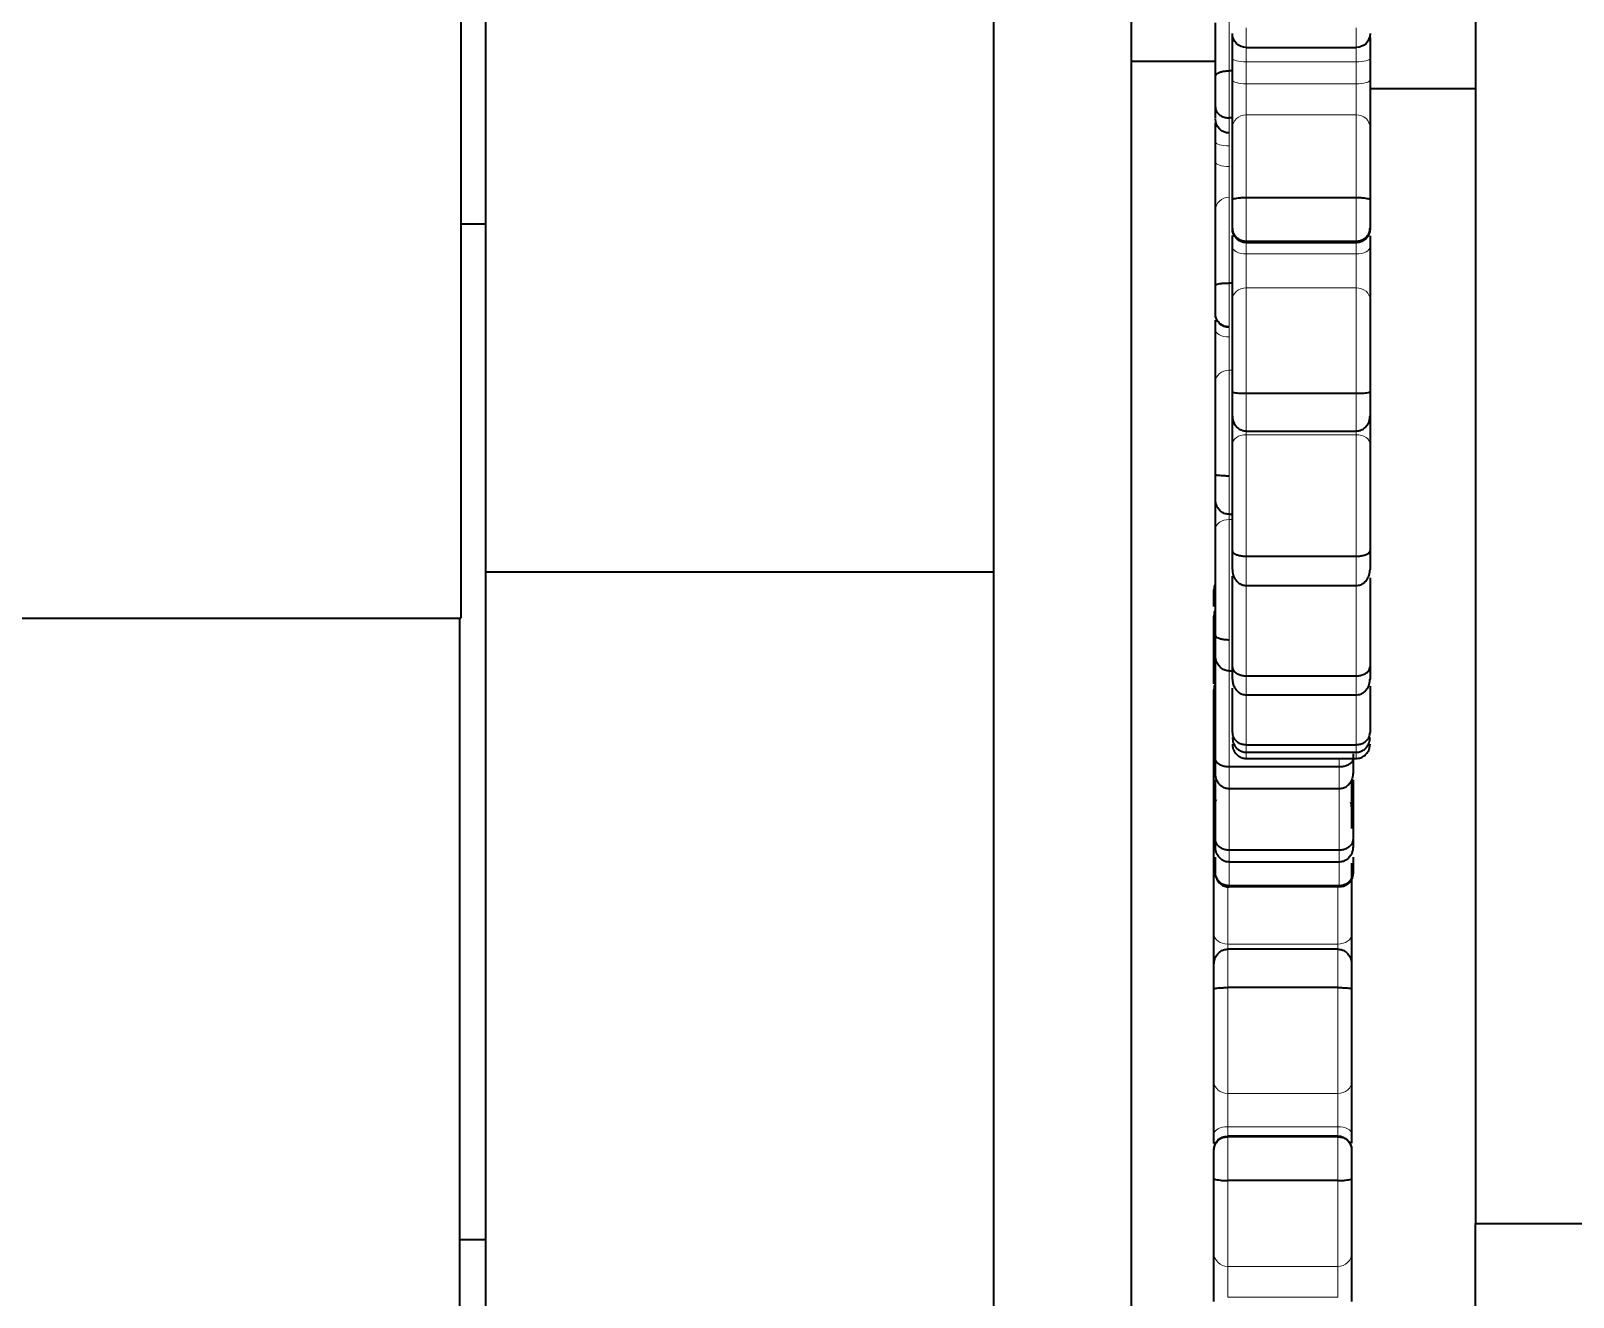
# Model space of a CAD drawing. Header units: inches. Extents: x 0 to 11, y 0 to 8.5.
# Drawn here: x 7.1579 to 7.5314, y 3.4296 to 3.7361 of the extents above; entities that cross this region are included whole.
import ezdxf

# ---------------------------------------------------------------- set-up
doc = ezdxf.new("R2010")
doc.units = ezdxf.units.IN
doc.header["$LTSCALE"] = 0.5
doc.header["$MEASUREMENT"] = 0
doc.layers.add('TANGENT_LINES', color=7, linetype='Continuous', lineweight=15)
doc.layers.add('Visible', color=7, linetype='Continuous', lineweight=40)

msp = doc.modelspace()

# ---------------------------------------------------------------- linework, layer by layer
at = {"layer": 'TANGENT_LINES'}
for p, q in [((7.44808, 3.74132), (7.44808, 3.72644)), ((7.45219, 3.73682), (7.45219, 3.73206)), ((7.47886, 3.73206), (7.47886, 3.73682)), ((7.45219, 3.73206), (7.45219, 3.72858)), ((7.47886, 3.72858), (7.47886, 3.73206)), ((7.45219, 3.72858), (7.47886, 3.72858)), ((7.45219, 3.72858), (7.45219, 3.72327)), ((7.47886, 3.72327), (7.47886, 3.72858)), ((7.44808, 3.72644), (7.44808, 3.71501)), ((7.47886, 3.72327), (7.45219, 3.72327)), ((7.45219, 3.72327), (7.45219, 3.71578)), ((7.47886, 3.71578), (7.47886, 3.72327)), ((7.45219, 3.71578), (7.47886, 3.71578)), ((7.45219, 3.71578), (7.45219, 3.69577)), ((7.47886, 3.69577), (7.47886, 3.71578)), ((7.44808, 3.71501), (7.44808, 3.71136)), ((7.44808, 3.71136), (7.44808, 3.70825)), ((7.44808, 3.70825), (7.44808, 3.70327)), ((7.44808, 3.70327), (7.44808, 3.69582)), ((7.44808, 3.69582), (7.44808, 3.67505)), ((7.45219, 3.69577), (7.45219, 3.68518)), ((7.47886, 3.68518), (7.47886, 3.69577)), ((7.45219, 3.68518), (7.45219, 3.68483)), ((7.45219, 3.68483), (7.45219, 3.68208)), ((7.47886, 3.68208), (7.45219, 3.68208)), ((7.45219, 3.68208), (7.45219, 3.67386)), ((7.47886, 3.68483), (7.47886, 3.68518)), ((7.47886, 3.68208), (7.47886, 3.68483)), ((7.47886, 3.67386), (7.47886, 3.68208)), ((7.44808, 3.67505), (7.44808, 3.66442)), ((7.45219, 3.67386), (7.45219, 3.64835)), ((7.45219, 3.67386), (7.47886, 3.67386)), ((7.47886, 3.64835), (7.47886, 3.67386)), ((7.44808, 3.66427), (7.44808, 3.662)), ((7.44808, 3.662), (7.44808, 3.65395)), ((7.44808, 3.65395), (7.44886, 3.65395)), ((7.44808, 3.65395), (7.44808, 3.62833)), ((7.45219, 3.64835), (7.45219, 3.63923)), ((7.47886, 3.63923), (7.47886, 3.64835)), ((7.45219, 3.63923), (7.45219, 3.63833)), ((7.45219, 3.63833), (7.47886, 3.63833)), ((7.45219, 3.63833), (7.45219, 3.60893)), ((7.47886, 3.63833), (7.47886, 3.63923)), ((7.47886, 3.60893), (7.47886, 3.63833)), ((7.44808, 3.62833), (7.44808, 3.61904)), ((7.44808, 3.61904), (7.44808, 3.6178)), ((7.44808, 3.6178), (7.44886, 3.6178)), ((7.44808, 3.6178), (7.44808, 3.58862)), ((7.45219, 3.60893), (7.45219, 3.60184)), ((7.47886, 3.60184), (7.47886, 3.60893)), ((7.45219, 3.60185), (7.45219, 3.57997)), ((7.47886, 3.57997), (7.47886, 3.60185)), ((7.44808, 3.58862), (7.44808, 3.58113)), ((7.44808, 3.58114), (7.44808, 3.55792)), ((7.45219, 3.57997), (7.45219, 3.57536)), ((7.47886, 3.57536), (7.47886, 3.57997)), ((7.45219, 3.57534), (7.45219, 3.5633)), ((7.47886, 3.5633), (7.47886, 3.57534)), ((7.45219, 3.5633), (7.45219, 3.56146)), ((7.47886, 3.56146), (7.47886, 3.5633)), ((7.45219, 3.56142), (7.45219, 3.55997)), ((7.47474, 3.55792), (7.47474, 3.55997)), ((7.47886, 3.55997), (7.47886, 3.56142)), ((7.44808, 3.55792), (7.44808, 3.5526)), ((7.47474, 3.5526), (7.47474, 3.55792)), ((7.44808, 3.55259), (7.44808, 3.53775)), ((7.47474, 3.53775), (7.47474, 3.55259)), ((7.44808, 3.53775), (7.44808, 3.53488)), ((7.47474, 3.53488), (7.47474, 3.53775)), ((7.44808, 3.53479), (7.44808, 3.52914)), ((7.47474, 3.52914), (7.47474, 3.53479)), ((7.44808, 3.52914), (7.44808, 3.52885)), ((7.47474, 3.52885), (7.47474, 3.52914)), ((7.44774, 3.52885), (7.44774, 3.51503)), ((7.47441, 3.51503), (7.47441, 3.5288)), ((7.47441, 3.51503), (7.44774, 3.51503)), ((7.44774, 3.51503), (7.44774, 3.51379)), ((7.47441, 3.51379), (7.47441, 3.51503)), ((7.44774, 3.51379), (7.44774, 3.5045)), ((7.47441, 3.5045), (7.47441, 3.51379)), ((7.44774, 3.5045), (7.44774, 3.47888)), ((7.47441, 3.47888), (7.47441, 3.5045)), ((7.47441, 3.47888), (7.44774, 3.47888)), ((7.44774, 3.47888), (7.44774, 3.47083)), ((7.47441, 3.47083), (7.47441, 3.47888)), ((7.44774, 3.47083), (7.47441, 3.47083)), ((7.44774, 3.47083), (7.44774, 3.46856)), ((7.47441, 3.46856), (7.47441, 3.47083)), ((7.44774, 3.46856), (7.44774, 3.46841)), ((7.44774, 3.46841), (7.44774, 3.45778)), ((7.47441, 3.46841), (7.47441, 3.46856)), ((7.47441, 3.45778), (7.47441, 3.46841)), ((7.44774, 3.45778), (7.44774, 3.43701)), ((7.47441, 3.43701), (7.47441, 3.45778)), ((7.47441, 3.43701), (7.44774, 3.43701)), ((7.44774, 3.43701), (7.44774, 3.42956)), ((7.47441, 3.42956), (7.47441, 3.43701)), ((7.44774, 3.42956), (7.47441, 3.42956))]:
    msp.add_line(p, q, dxfattribs=at)
for centre, major_axis, ratio, start_param, end_param in [((7.45219, 3.72945), (-0.00333, 0), 0.26082, 0, 1.570796), ((7.47886, 3.72945), (-0.00333, 0), 0.26082, 1.570796, 3.141593), ((7.45219, 3.72424), (-0.00333, 0), 0.290278, 0, 1.570796), ((7.47886, 3.72424), (-0.00333, 0), 0.290278, 1.570796, 3.141593), ((7.44808, 3.70923), (-0.00333, 0), 0.29442, 0, 1.570796), ((7.44808, 3.70433), (-0.00333, 0), 0.318918, 12.566371, 14.137167), ((7.45219, 3.68381), (-0.00333, 0), 0.519141, 0, 1.570796), ((7.47886, 3.68381), (-0.00333, 0), 0.519141, 1.570796, 3.141593), ((7.44808, 3.65116), (0.00333, 0), 0.836902, 1.570796, 3.141593), ((7.44808, 3.61549), (0.00333, 0), 0.694122, 1.570796, 3.141593), ((7.44774, 3.51735), (-0.00333, 0), 0.694122, 0, 1.570796), ((7.47441, 3.51735), (-0.00333, 0), 0.694122, 1.570796, 3.141593), ((7.44774, 3.48167), (-0.00333, 0), 0.836902, 0, 1.570796), ((7.47441, 3.48167), (-0.00333, 0), 0.836902, 1.570796, 3.141593), ((7.44774, 3.44014), (-0.00333, 0), 0.937717, 0, 1.570796), ((7.47441, 3.44014), (-0.00333, 0), 0.937717, 1.570796, 3.141593)]:
    msp.add_ellipse(centre, major_axis=major_axis, ratio=ratio, start_param=start_param, end_param=end_param, dxfattribs=at)
at = {"layer": 'TANGENT_LINES', "extrusion": (0, 0, -1)}
for centre, major_axis, ratio, start_param, end_param in [((7.45219, 3.71262), (-0.00333, 0), 0.946927, 0, 1.570796), ((7.47886, 3.71262), (-0.00333, 0), 0.946927, 1.570796, 3.141593), ((7.44808, 3.6927), (-0.00333, 0), 0.937717, 0, 1.570796), ((7.45219, 3.67107), (-0.00333, 0), 0.837236, 0, 1.570796), ((7.47886, 3.67107), (-0.00333, 0), 0.837236, 1.570796, 3.141593), ((7.44808, 3.66374), (0.00333, 0), 0.521823, 1.570796, 3.141593), ((7.45219, 3.63608), (-0.00333, 0), 0.674939, 0, 1.570796), ((7.47886, 3.63608), (-0.00333, 0), 0.674939, 1.570796, 3.141593), ((7.44774, 3.46909), (-0.00333, 0), 0.521823, 0, 1.570796), ((7.47441, 3.46909), (-0.00333, 0), 0.521823, 1.570796, 3.141593)]:
    msp.add_ellipse(centre, major_axis=major_axis, ratio=ratio, start_param=start_param, end_param=end_param, dxfattribs=at)
at = {"layer": 'Visible'}
for p, q in [((7.50774, 4.09696), (7.50774, 3.44739)), ((7.26206, 4.06899), (7.26206, 3.59392)), ((7.26808, 3.60513), (7.26808, 4.04015)), ((7.39108, 3.04972), (7.39108, 3.91833)), ((7.42441, 3.04972), (7.42441, 3.91833)), ((7.44474, 3.72506), (7.44474, 3.73802)), ((7.44886, 3.72945), (7.44886, 3.73453)), ((7.48219, 3.73448), (7.48219, 3.72945)), ((7.45219, 3.73206), (7.47886, 3.73206)), ((7.42441, 3.72876), (7.44474, 3.72876)), ((7.44886, 3.72424), (7.44886, 3.72945)), ((7.48219, 3.72945), (7.48219, 3.72424)), ((7.44474, 3.71769), (7.44474, 3.72506)), ((7.44886, 3.72644), (7.44808, 3.72644)), ((7.44886, 3.71262), (7.44886, 3.72424)), ((7.48219, 3.72424), (7.48219, 3.71262)), ((7.48219, 3.72217), (7.50774, 3.72217)), ((7.44474, 3.71491), (7.44474, 3.71769)), ((7.44474, 3.70923), (7.44474, 3.71382)), ((7.44886, 3.71501), (7.44808, 3.71501)), ((7.44886, 3.69518), (7.44886, 3.71262)), ((7.48219, 3.71262), (7.48219, 3.69518)), ((7.44474, 3.70433), (7.44474, 3.70923)), ((7.44474, 3.6927), (7.44474, 3.70433)), ((7.44886, 3.68836), (7.44886, 3.69518)), ((7.45219, 3.69577), (7.47886, 3.69577)), ((7.48219, 3.69518), (7.48219, 3.68836)), ((7.44474, 3.67452), (7.44474, 3.6927)), ((7.26206, 3.68939), (7.26808, 3.68939)), ((7.44886, 3.68381), (7.44886, 3.68655)), ((7.48219, 3.68651), (7.48219, 3.68381)), ((7.44886, 3.67107), (7.44886, 3.68381)), ((7.45219, 3.68518), (7.47886, 3.68518)), ((7.45219, 3.68483), (7.47886, 3.68483)), ((7.48219, 3.68381), (7.48219, 3.67107)), ((7.44886, 3.67505), (7.44808, 3.67505)), ((7.44474, 3.66766), (7.44474, 3.67452)), ((7.44886, 3.64874), (7.44886, 3.67107)), ((7.48219, 3.67107), (7.48219, 3.64874)), ((7.44474, 3.66761), (7.44474, 3.66766)), ((7.44474, 3.66374), (7.44474, 3.66603)), ((7.44474, 3.65116), (7.44474, 3.66374)), ((7.44474, 3.62867), (7.44474, 3.65116)), ((7.44886, 3.64286), (7.44886, 3.64874)), ((7.48219, 3.64874), (7.48219, 3.64286)), ((7.45219, 3.64835), (7.47886, 3.64835)), ((7.44886, 3.63608), (7.44886, 3.64285)), ((7.48219, 3.64287), (7.48219, 3.63608)), ((7.45219, 3.63923), (7.47886, 3.63923)), ((7.44886, 3.61026), (7.44886, 3.63608)), ((7.48219, 3.63608), (7.48219, 3.61026)), ((7.44474, 3.62268), (7.44474, 3.62867)), ((7.44474, 3.61549), (7.44474, 3.62269)), ((7.44886, 3.61904), (7.44808, 3.61904)), ((7.44474, 3.58982), (7.44474, 3.61549)), ((7.44886, 3.60569), (7.44886, 3.61026)), ((7.45219, 3.60893), (7.47886, 3.60893)), ((7.48219, 3.61026), (7.48219, 3.60569)), ((7.26808, 3.60513), (7.39108, 3.60513)), ((7.26808, 3.19548), (7.26808, 3.60513)), ((7.44886, 3.58217), (7.44886, 3.60411)), ((7.48219, 3.60372), (7.48219, 3.58217)), ((7.44441, 3.59674), (7.44441, 3.60045)), ((7.45219, 3.60184), (7.47886, 3.60184)), ((6.93398, 3.59392), (7.26206, 3.59392)), ((7.26173, 3.59392), (7.26173, 3.1731)), ((7.44441, 3.5924), (7.44441, 3.59426)), ((7.44441, 3.57803), (7.44441, 3.5924)), ((7.44474, 3.58498), (7.44474, 3.58982)), ((7.44474, 3.5599), (7.44474, 3.58747)), ((7.44886, 3.57919), (7.44886, 3.58217)), ((7.48219, 3.58217), (7.48219, 3.57919)), ((7.44886, 3.58113), (7.44808, 3.58113)), ((7.45219, 3.57997), (7.47886, 3.57997)), ((7.48219, 3.5775), (7.48219, 3.56622)), ((7.44441, 3.57293), (7.44441, 3.57636)), ((7.44886, 3.56622), (7.44886, 3.57695)), ((7.45219, 3.57536), (7.47886, 3.57536)), ((7.44441, 3.54537), (7.44441, 3.57293)), ((7.45219, 3.5633), (7.47886, 3.5633)), ((7.44474, 3.55647), (7.44474, 3.5599)), ((7.45219, 3.56146), (7.47886, 3.56146)), ((7.45219, 3.55997), (7.47886, 3.55997)), ((7.47808, 3.56107), (7.47808, 3.5599)), ((7.47808, 3.5599), (7.47808, 3.55647)), ((7.47474, 3.55792), (7.44808, 3.55792)), ((7.44474, 3.54043), (7.44474, 3.5548)), ((7.47474, 3.5526), (7.44808, 3.5526)), ((7.47777, 3.55486), (7.47743, 3.55417)), ((7.47774, 3.55483), (7.47774, 3.54537)), ((7.47808, 3.5548), (7.47808, 3.54043)), ((7.44441, 3.54302), (7.44441, 3.54785)), ((7.44471, 3.54946), (7.445, 3.55005)), ((7.47774, 3.54785), (7.47774, 3.54302)), ((7.44441, 3.51735), (7.44441, 3.54302)), ((7.44474, 3.53858), (7.44474, 3.54043)), ((7.47808, 3.54043), (7.47808, 3.53858)), ((7.47474, 3.53775), (7.44808, 3.53775)), ((7.44474, 3.53238), (7.44474, 3.53609)), ((7.47474, 3.53488), (7.44808, 3.53488)), ((7.47774, 3.5346), (7.47774, 3.51735)), ((7.47808, 3.53609), (7.47808, 3.53238)), ((7.47474, 3.52914), (7.44808, 3.52914)), ((7.47777, 3.53079), (7.47746, 3.53025)), ((7.47474, 3.52885), (7.44808, 3.52885)), ((7.44441, 3.51013), (7.44441, 3.51735)), ((7.47774, 3.51735), (7.47774, 3.51014)), ((7.47441, 3.51379), (7.44774, 3.51379)), ((7.44441, 3.50416), (7.44441, 3.51016)), ((7.47774, 3.51016), (7.47774, 3.50416)), ((7.44441, 3.48167), (7.44441, 3.50416)), ((7.47441, 3.5045), (7.44774, 3.5045)), ((7.47774, 3.50416), (7.47774, 3.48167)), ((7.44441, 3.46909), (7.44441, 3.48167)), ((7.47774, 3.48167), (7.47774, 3.46909)), ((7.44441, 3.46676), (7.44441, 3.46909)), ((7.47441, 3.46856), (7.44774, 3.46856)), ((7.47441, 3.46841), (7.44774, 3.46841)), ((7.47774, 3.46909), (7.47774, 3.46684)), ((7.44441, 3.46517), (7.44441, 3.46523)), ((7.44441, 3.45831), (7.44441, 3.46517)), ((7.47774, 3.46522), (7.47774, 3.46517)), ((7.47774, 3.46517), (7.47774, 3.45831)), ((7.44441, 3.44014), (7.44441, 3.45831)), ((7.47774, 3.45831), (7.47774, 3.44014)), ((7.47441, 3.45778), (7.44774, 3.45778)), ((7.50774, 2.76956), (7.50774, 3.44739)), ((7.50774, 3.44739), (7.57441, 3.44739)), ((7.26808, 3.44344), (7.26173, 3.44344)), ((7.44441, 3.4285), (7.44441, 3.44014)), ((7.47774, 3.44014), (7.47774, 3.4285))]:
    msp.add_line(p, q, dxfattribs=at)
msp.add_arc((7.44808, 3.53218), 0.00333, 195.3563, 270.0023, dxfattribs=at)
at = {"layer": 'Visible', "extrusion": (0, 0, -1)}
for centre, ratio, start_param, end_param in [((7.45219, 3.7354), 0.999916, 10.978535, 12.57196), ((7.47886, 3.7354), 0.999916, 9.419188, 10.978535), ((7.44808, 3.7147), 0.999975, 10.99085, 12.565227), ((7.45219, 3.68816), 0.999998, 10.991226, 12.567103), ((7.47886, 3.68816), 0.999998, 9.424046, 10.991226), ((7.44808, 3.6676), 0.999984, 10.984311, 12.57569), ((7.44774, 3.46523), 0.999984, 12.557052, 14.125903), ((7.47441, 3.46523), 0.999984, 1.559534, 3.150912)]:
    msp.add_ellipse(centre, major_axis=(-0.00333, 0), ratio=ratio, start_param=start_param, end_param=end_param, dxfattribs=at)
at = {"layer": 'Visible'}
for points, knots in [([(7.44474, 3.72506), (7.44474, 3.72506), (7.44474, 3.72509), (7.44493, 3.72566), (7.44549, 3.72594), (7.44621, 3.72623), (7.44709, 3.7264), (7.44774, 3.72642), (7.44808, 3.72644)], [0, 0, 0, 0, 0.028108, 0.18956, 0.369898, 0.56629, 0.77743, 1, 1, 1, 1]), ([(7.44474, 3.71769), (7.44474, 3.71768), (7.44474, 3.71764), (7.4449, 3.71661), (7.44545, 3.71599), (7.44619, 3.71543), (7.44708, 3.71508), (7.44774, 3.71503), (7.44808, 3.71501)], [0, 0, 0, 0, 0.034913, 0.22901, 0.419116, 0.607869, 0.800946, 1, 1, 1, 1]), ([(7.44886, 3.69518), (7.44886, 3.69518), (7.44885, 3.6952), (7.44909, 3.69547), (7.44961, 3.69555), (7.45033, 3.69568), (7.45121, 3.69575), (7.45186, 3.69576), (7.45219, 3.69577)], [0, 0, 0, 0, 0.019921, 0.150019, 0.328574, 0.534483, 0.760307, 1, 1, 1, 1]), ([(7.47886, 3.69577), (7.47919, 3.69576), (7.47984, 3.69575), (7.48072, 3.69568), (7.48144, 3.69555), (7.48196, 3.69547), (7.4822, 3.6952), (7.48219, 3.69518), (7.48219, 3.69518)], [0, 0, 0, 0, 0.239693, 0.465517, 0.671426, 0.849981, 0.980079, 1, 1, 1, 1]), ([(7.44886, 3.68836), (7.44886, 3.68835), (7.44885, 3.6883), (7.44901, 3.68711), (7.44956, 3.68636), (7.4503, 3.68569), (7.45119, 3.68527), (7.45186, 3.68521), (7.45219, 3.68518)], [0, 0, 0, 0, 0.03664, 0.237933, 0.431931, 0.61979, 0.808097, 1, 1, 1, 1]), ([(7.47886, 3.68518), (7.4792, 3.68521), (7.47986, 3.68527), (7.48076, 3.68569), (7.4815, 3.68636), (7.48204, 3.68711), (7.4822, 3.6883), (7.48219, 3.68835), (7.48219, 3.68836)], [0, 0, 0, 0, 0.191903, 0.38021, 0.568069, 0.762067, 0.96336, 1, 1, 1, 1]), ([(7.44474, 3.67452), (7.44474, 3.67452), (7.44474, 3.67453), (7.44498, 3.67478), (7.4455, 3.67486), (7.44622, 3.67497), (7.44709, 3.67503), (7.44774, 3.67504), (7.44808, 3.67505)], [0, 0, 0, 0, 0.019023, 0.147845, 0.326824, 0.533261, 0.759638, 1, 1, 1, 1]), ([(7.44808, 3.66442), (7.44774, 3.66445), (7.44707, 3.66451), (7.44618, 3.66493), (7.44545, 3.66562), (7.44489, 3.66638), (7.44474, 3.66761), (7.44474, 3.66766), (7.44474, 3.66766)], [0, 0, 0, 0, 0.190756, 0.378165, 0.565654, 0.760052, 0.963299, 1, 1, 1, 1]), ([(7.44886, 3.64874), (7.44886, 3.64874), (7.44886, 3.64873), (7.44911, 3.64855), (7.44961, 3.6485), (7.45034, 3.64841), (7.45121, 3.64836), (7.45186, 3.64835), (7.45219, 3.64835)], [0, 0, 0, 0, 0.016053, 0.137946, 0.317452, 0.526355, 0.756027, 1, 1, 1, 1]), ([(7.47886, 3.64835), (7.47919, 3.64835), (7.47984, 3.64836), (7.48072, 3.64841), (7.48144, 3.6485), (7.48194, 3.64855), (7.4822, 3.64873), (7.48219, 3.64874), (7.48219, 3.64874)], [0, 0, 0, 0, 0.243973, 0.473645, 0.682548, 0.862054, 0.983947, 1, 1, 1, 1]), ([(7.44886, 3.64286), (7.44886, 3.64285), (7.44885, 3.64279), (7.44901, 3.64144), (7.44955, 3.64058), (7.45029, 3.63981), (7.45118, 3.63933), (7.45186, 3.63926), (7.45219, 3.63923)], [0, 0, 0, 0, 0.037832, 0.245263, 0.44251, 0.629835, 0.814216, 1, 1, 1, 1]), ([(7.47886, 3.63923), (7.4792, 3.63926), (7.47987, 3.63933), (7.48076, 3.63981), (7.4815, 3.64058), (7.48205, 3.64144), (7.4822, 3.64279), (7.48219, 3.64285), (7.48219, 3.64286)], [0, 0, 0, 0, 0.185784, 0.370165, 0.55749, 0.754737, 0.962168, 1, 1, 1, 1]), ([(7.44808, 3.62833), (7.44774, 3.62833), (7.44709, 3.62834), (7.44622, 3.62838), (7.4455, 3.62846), (7.445, 3.6285), (7.44474, 3.62866), (7.44474, 3.62867), (7.44474, 3.62867)], [0, 0, 0, 0, 0.244369, 0.474358, 0.683645, 0.863673, 0.984988, 1, 1, 1, 1]), ([(7.44808, 3.61904), (7.44774, 3.61907), (7.44707, 3.61914), (7.44618, 3.61962), (7.44544, 3.62039), (7.44489, 3.62124), (7.44474, 3.62261), (7.44474, 3.62267), (7.44474, 3.62268)], [0, 0, 0, 0, 0.185429, 0.369432, 0.556461, 0.753674, 0.962269, 1, 1, 1, 1]), ([(7.44886, 3.61026), (7.44886, 3.61026), (7.44885, 3.61023), (7.44904, 3.60969), (7.4496, 3.60941), (7.45033, 3.60913), (7.4512, 3.60896), (7.45186, 3.60894), (7.45219, 3.60893)], [0, 0, 0, 0, 0.027666, 0.186216, 0.366322, 0.563576, 0.776018, 1, 1, 1, 1]), ([(7.47886, 3.60893), (7.47919, 3.60894), (7.47985, 3.60896), (7.48073, 3.60913), (7.48145, 3.60941), (7.48201, 3.60969), (7.4822, 3.61023), (7.48219, 3.61026), (7.48219, 3.61026)], [0, 0, 0, 0, 0.223982, 0.436424, 0.633678, 0.813784, 0.972334, 1, 1, 1, 1]), ([(7.44886, 3.60569), (7.44886, 3.60568), (7.44885, 3.60563), (7.44902, 3.60424), (7.44927, 3.60381), (7.44937, 3.60363)], [0, 0, 0, 0, 0.09403, 0.609254, 1, 1, 1, 1]), ([(7.47886, 3.60184), (7.4792, 3.60188), (7.47988, 3.60195), (7.48075, 3.60244), (7.48147, 3.60324), (7.48163, 3.60354), (7.48169, 3.60365)], [0, 0, 0, 0, 0.270757, 0.541074, 0.81811, 1, 1, 1, 1]), ([(7.48169, 3.60365), (7.48179, 3.60383), (7.48203, 3.60424), (7.4822, 3.60563), (7.48219, 3.60568), (7.48219, 3.60569)], [0, 0, 0, 0, 0.38653, 0.905319, 1, 1, 1, 1]), ([(7.44441, 3.60064), (7.44441, 3.60065), (7.4444, 3.60069), (7.4446, 3.60186), (7.44469, 3.602), (7.44471, 3.60204)], [0, 0, 0, 0, 0.111011, 0.725907, 1, 1, 1, 1]), ([(7.44441, 3.60045), (7.44441, 3.60046), (7.4444, 3.6005), (7.4446, 3.60163), (7.44469, 3.60177), (7.44471, 3.60181)], [0, 0, 0, 0, 0.110896, 0.725515, 1, 1, 1, 1]), ([(7.44937, 3.60363), (7.44943, 3.60352), (7.44959, 3.60324), (7.4503, 3.60243), (7.45117, 3.60195), (7.45185, 3.60188), (7.45219, 3.60184)], [0, 0, 0, 0, 0.17743, 0.455976, 0.727766, 1, 1, 1, 1]), ([(7.44441, 3.59426), (7.44441, 3.59426), (7.4444, 3.59431), (7.4446, 3.5956), (7.44469, 3.59576), (7.44471, 3.59581)], [0, 0, 0, 0, 0.111351, 0.727061, 1, 1, 1, 1]), ([(7.44441, 3.5924), (7.44441, 3.59241), (7.4444, 3.59244), (7.4446, 3.59338), (7.44469, 3.59349), (7.44471, 3.59352)], [0, 0, 0, 0, 0.110052, 0.722676, 1, 1, 1, 1]), ([(7.44808, 3.58862), (7.44774, 3.58863), (7.44709, 3.58866), (7.44622, 3.5888), (7.44549, 3.58906), (7.44494, 3.58929), (7.44474, 3.58979), (7.44474, 3.58981), (7.44474, 3.58982)], [0, 0, 0, 0, 0.226536, 0.44103, 0.639503, 0.819112, 0.97359, 1, 1, 1, 1]), ([(7.44808, 3.58113), (7.44774, 3.58117), (7.44707, 3.58124), (7.44617, 3.58175), (7.44544, 3.58256), (7.44489, 3.58347), (7.44474, 3.58492), (7.44474, 3.58497), (7.44474, 3.58498)], [0, 0, 0, 0, 0.182727, 0.365081, 0.551983, 0.75063, 0.961782, 1, 1, 1, 1]), ([(7.44886, 3.58217), (7.44886, 3.58216), (7.44885, 3.58213), (7.44902, 3.58128), (7.44958, 3.58077), (7.45031, 3.58031), (7.4512, 3.58003), (7.45186, 3.57999), (7.45219, 3.57997)], [0, 0, 0, 0, 0.032908, 0.215735, 0.402015, 0.593107, 0.792521, 1, 1, 1, 1]), ([(7.47886, 3.57997), (7.4792, 3.57999), (7.47985, 3.58003), (7.48074, 3.58031), (7.48148, 3.58077), (7.48203, 3.58128), (7.4822, 3.58213), (7.48219, 3.58216), (7.48219, 3.58217)], [0, 0, 0, 0, 0.207479, 0.406893, 0.597985, 0.784265, 0.967092, 1, 1, 1, 1]), ([(7.44441, 3.57636), (7.44441, 3.57637), (7.4444, 3.57641), (7.44461, 3.57774), (7.44464, 3.5778), (7.44465, 3.57781)], [0, 0, 0, 0, 0.12703, 0.828906, 1, 1, 1, 1]), ([(7.44886, 3.57919), (7.44886, 3.57918), (7.44886, 3.57914), (7.44887, 3.57896), (7.44887, 3.57882)], [0, 0, 0, 0, 0.268764, 1, 1, 1, 1]), ([(7.44887, 3.57882), (7.44892, 3.57849), (7.44902, 3.57783), (7.44933, 3.57725), (7.44948, 3.57696)], [0, 0, 0, 0, 0.503303, 1, 1, 1, 1]), ([(7.47886, 3.57536), (7.4792, 3.5754), (7.47987, 3.57547), (7.48077, 3.57598), (7.4815, 3.57679), (7.48205, 3.5777), (7.4822, 3.57913), (7.48219, 3.57918), (7.48219, 3.57919)], [0, 0, 0, 0, 0.183194, 0.366013, 0.553253, 0.751893, 0.961715, 1, 1, 1, 1]), ([(7.44948, 3.57696), (7.44951, 3.57691), (7.4496, 3.57676), (7.45032, 3.57593), (7.45117, 3.57548), (7.45185, 3.5754), (7.45219, 3.57536)], [0, 0, 0, 0, 0.132353, 0.425995, 0.712703, 1, 1, 1, 1]), ([(7.44441, 3.57293), (7.44441, 3.57293), (7.4444, 3.57296), (7.4446, 3.57366), (7.44469, 3.57374), (7.44471, 3.57376)], [0, 0, 0, 0, 0.108067, 0.716228, 1, 1, 1, 1]), ([(7.44886, 3.56622), (7.44886, 3.56621), (7.44885, 3.56617), (7.44901, 3.56507), (7.44956, 3.56438), (7.4503, 3.56376), (7.45119, 3.56338), (7.45186, 3.56333), (7.45219, 3.5633)], [0, 0, 0, 0, 0.035764, 0.232758, 0.424845, 0.613364, 0.804301, 1, 1, 1, 1]), ([(7.44886, 3.56503), (7.44886, 3.56503), (7.44885, 3.56498), (7.44904, 3.56374), (7.44915, 3.56355), (7.44919, 3.56349)], [0, 0, 0, 0, 0.108145, 0.701497, 1, 1, 1, 1]), ([(7.44886, 3.56343), (7.44886, 3.56342), (7.44885, 3.56337), (7.44901, 3.56208), (7.44955, 3.56125), (7.45001, 3.56083), (7.45024, 3.56063)], [0, 0, 0, 0, 0.060657, 0.393641, 0.712004, 1, 1, 1, 1]), ([(7.44919, 3.56349), (7.44931, 3.56325), (7.44956, 3.56276), (7.4503, 3.56203), (7.45118, 3.56156), (7.45185, 3.56149), (7.45219, 3.56146)], [0, 0, 0, 0, 0.230615, 0.488695, 0.743226, 1, 1, 1, 1]), ([(7.47886, 3.5633), (7.4792, 3.56333), (7.47986, 3.56338), (7.48075, 3.56376), (7.48149, 3.56438), (7.48204, 3.56507), (7.4822, 3.56617), (7.48219, 3.56621), (7.48219, 3.56622)], [0, 0, 0, 0, 0.195699, 0.386636, 0.575155, 0.767242, 0.964236, 1, 1, 1, 1]), ([(7.47886, 3.56146), (7.4792, 3.56149), (7.47987, 3.56156), (7.48076, 3.56204), (7.4815, 3.56275), (7.48177, 3.56331), (7.48191, 3.56358)], [0, 0, 0, 0, 0.253132, 0.504054, 0.758473, 1, 1, 1, 1]), ([(7.47886, 3.55997), (7.4792, 3.56), (7.47987, 3.56006), (7.48076, 3.56052), (7.4815, 3.56126), (7.48204, 3.56207), (7.4822, 3.56337), (7.48219, 3.56342), (7.48219, 3.56343)], [0, 0, 0, 0, 0.188006, 0.373836, 0.561413, 0.757521, 0.962636, 1, 1, 1, 1]), ([(7.48191, 3.56358), (7.48193, 3.56362), (7.482, 3.56375), (7.4822, 3.56498), (7.48219, 3.56503), (7.48219, 3.56503)], [0, 0, 0, 0, 0.257423, 0.885522, 1, 1, 1, 1]), ([(7.44808, 3.55792), (7.44774, 3.55793), (7.44709, 3.55797), (7.4462, 3.55822), (7.44547, 3.55864), (7.44491, 3.55908), (7.44474, 3.55987), (7.44474, 3.5599), (7.44474, 3.5599)], [0, 0, 0, 0, 0.210912, 0.412835, 0.604834, 0.789503, 0.96824, 1, 1, 1, 1]), ([(7.45024, 3.56063), (7.45026, 3.56061), (7.45034, 3.56054), (7.45124, 3.56002), (7.45187, 3.55998), (7.45219, 3.55997)], [0, 0, 0, 0, 0.140765, 0.567882, 1, 1, 1, 1]), ([(7.47808, 3.5599), (7.47808, 3.5599), (7.47808, 3.55987), (7.47791, 3.55908), (7.47735, 3.55864), (7.47661, 3.55822), (7.47573, 3.55797), (7.47508, 3.55793), (7.47474, 3.55792)], [0, 0, 0, 0, 0.03176, 0.210497, 0.395166, 0.587165, 0.789088, 1, 1, 1, 1]), ([(7.44514, 3.55463), (7.44508, 3.55474), (7.44492, 3.55503), (7.44473, 3.55641), (7.44474, 3.55646), (7.44474, 3.55647)], [0, 0, 0, 0, 0.341719, 0.899119, 1, 1, 1, 1]), ([(7.47808, 3.55647), (7.47808, 3.55647), (7.47808, 3.55642), (7.47788, 3.55506), (7.4778, 3.5549), (7.47777, 3.55486)], [0, 0, 0, 0, 0.111858, 0.729907, 1, 1, 1, 1]), ([(7.44598, 3.55345), (7.44581, 3.55364), (7.44546, 3.55401), (7.44525, 3.55442), (7.44514, 3.55463)], [0, 0, 0, 0, 0.512075, 1, 1, 1, 1]), ([(7.44808, 3.5526), (7.44775, 3.55263), (7.4471, 3.55268), (7.44621, 3.55324), (7.44604, 3.5534), (7.44598, 3.55345)], [0, 0, 0, 0, 0.393246, 0.785935, 1, 1, 1, 1]), ([(7.47743, 3.55417), (7.4774, 3.55414), (7.47733, 3.554), (7.47661, 3.55317), (7.47576, 3.55272), (7.47508, 3.55264), (7.47474, 3.5526)], [0, 0, 0, 0, 0.121292, 0.419053, 0.709321, 1, 1, 1, 1]), ([(7.44441, 3.54785), (7.44441, 3.54786), (7.4444, 3.5479), (7.4446, 3.54925), (7.44469, 3.54941), (7.44471, 3.54946)], [0, 0, 0, 0, 0.111497, 0.727517, 1, 1, 1, 1]), ([(7.47747, 3.54937), (7.47749, 3.54934), (7.47755, 3.54924), (7.47775, 3.5479), (7.47774, 3.54786), (7.47774, 3.54785)], [0, 0, 0, 0, 0.227807, 0.881656, 1, 1, 1, 1]), ([(7.44808, 3.53775), (7.44774, 3.53778), (7.44708, 3.53782), (7.44619, 3.53817), (7.44546, 3.53873), (7.4449, 3.53936), (7.44474, 3.54039), (7.44474, 3.54043), (7.44474, 3.54043)], [0, 0, 0, 0, 0.199124, 0.392321, 0.581244, 0.77142, 0.965191, 1, 1, 1, 1]), ([(7.47808, 3.54043), (7.47808, 3.54043), (7.47808, 3.54039), (7.47792, 3.53936), (7.47736, 3.53873), (7.47662, 3.53817), (7.47574, 3.53782), (7.47508, 3.53778), (7.47474, 3.53775)], [0, 0, 0, 0, 0.034809, 0.22858, 0.418756, 0.607679, 0.800876, 1, 1, 1, 1]), ([(7.44645, 3.53535), (7.44638, 3.53539), (7.44618, 3.5355), (7.4454, 3.53628), (7.4449, 3.53711), (7.44474, 3.53851), (7.44474, 3.53857), (7.44474, 3.53858)], [0, 0, 0, 0, 0.134727, 0.390883, 0.661584, 0.948171, 1, 1, 1, 1]), ([(7.47777, 3.53703), (7.47764, 3.53676), (7.47738, 3.53622), (7.47664, 3.53548), (7.47623, 3.53526), (7.47604, 3.53517)], [0, 0, 0, 0, 0.341649, 0.70731, 1, 1, 1, 1]), ([(7.47804, 3.53808), (7.47798, 3.53776), (7.47788, 3.53728), (7.4778, 3.53709), (7.47777, 3.53703)], [0, 0, 0, 0, 0.644512, 1, 1, 1, 1]), ([(7.47808, 3.53858), (7.47808, 3.53857), (7.47808, 3.53852), (7.47806, 3.53827), (7.47804, 3.53808)], [0, 0, 0, 0, 0.232366, 1, 1, 1, 1]), ([(7.44808, 3.53488), (7.44772, 3.53491), (7.44708, 3.53498), (7.44664, 3.53523), (7.44645, 3.53535)], [0, 0, 0, 0, 0.543275, 1, 1, 1, 1]), ([(7.47604, 3.53517), (7.47595, 3.53512), (7.47572, 3.535), (7.47512, 3.53493), (7.47474, 3.53488)], [0, 0, 0, 0, 0.366038, 1, 1, 1, 1]), ([(7.44808, 3.52914), (7.44774, 3.52917), (7.44707, 3.52923), (7.44618, 3.52965), (7.44545, 3.53033), (7.44489, 3.5311), (7.44474, 3.53232), (7.44474, 3.53237), (7.44474, 3.53238)], [0, 0, 0, 0, 0.190797, 0.378292, 0.565902, 0.760344, 0.963368, 1, 1, 1, 1]), ([(7.44486, 3.5313), (7.44481, 3.53168), (7.44474, 3.53213), (7.44474, 3.53218), (7.44474, 3.53219)], [0, 0, 0, 0, 0.826566, 1, 1, 1, 1]), ([(7.47808, 3.53238), (7.47808, 3.53237), (7.47808, 3.53232), (7.47792, 3.5311), (7.47737, 3.53033), (7.47663, 3.52965), (7.47574, 3.52923), (7.47508, 3.52917), (7.47474, 3.52914)], [0, 0, 0, 0, 0.036632, 0.239656, 0.434098, 0.621708, 0.809203, 1, 1, 1, 1]), ([(7.47704, 3.52977), (7.47692, 3.52966), (7.47662, 3.52939), (7.47573, 3.52893), (7.47507, 3.52887), (7.47474, 3.52885)], [0, 0, 0, 0, 0.273939, 0.634255, 1, 1, 1, 1]), ([(7.47746, 3.53025), (7.47742, 3.5302), (7.47733, 3.53007), (7.47715, 3.52988), (7.47704, 3.52977)], [0, 0, 0, 0, 0.413257, 1, 1, 1, 1]), ([(7.47808, 3.53219), (7.47808, 3.53218), (7.47808, 3.53214), (7.47788, 3.53097), (7.4778, 3.53083), (7.47777, 3.53079)], [0, 0, 0, 0, 0.111011, 0.725907, 1, 1, 1, 1]), ([(7.44441, 3.51016), (7.44441, 3.51016), (7.4444, 3.51022), (7.44456, 3.51159), (7.44511, 3.51245), (7.44584, 3.51321), (7.44673, 3.51369), (7.44741, 3.51376), (7.44774, 3.51379)], [0, 0, 0, 0, 0.037731, 0.246326, 0.443539, 0.630568, 0.814571, 1, 1, 1, 1]), ([(7.47441, 3.51379), (7.47475, 3.51376), (7.47542, 3.51369), (7.47631, 3.51321), (7.47704, 3.51245), (7.47759, 3.51159), (7.47775, 3.51022), (7.47774, 3.51016), (7.47774, 3.51016)], [0, 0, 0, 0, 0.185429, 0.369432, 0.556461, 0.753674, 0.962269, 1, 1, 1, 1]), ([(7.44441, 3.50416), (7.44441, 3.50416), (7.4444, 3.50417), (7.44467, 3.50433), (7.44517, 3.50437), (7.44589, 3.50445), (7.44676, 3.50449), (7.44741, 3.5045), (7.44774, 3.5045)], [0, 0, 0, 0, 0.015012, 0.136327, 0.316355, 0.525642, 0.755631, 1, 1, 1, 1]), ([(7.47441, 3.5045), (7.47474, 3.5045), (7.47539, 3.50449), (7.47626, 3.50445), (7.47698, 3.50437), (7.47749, 3.50433), (7.47775, 3.50417), (7.47774, 3.50416), (7.47774, 3.50416)], [0, 0, 0, 0, 0.244369, 0.474358, 0.683645, 0.863673, 0.984988, 1, 1, 1, 1]), ([(7.44441, 3.46517), (7.44441, 3.46518), (7.4444, 3.46522), (7.44456, 3.46645), (7.44511, 3.46721), (7.44585, 3.4679), (7.44674, 3.46832), (7.44741, 3.46838), (7.44774, 3.46841)], [0, 0, 0, 0, 0.036701, 0.239948, 0.434346, 0.621835, 0.809244, 1, 1, 1, 1]), ([(7.47441, 3.46841), (7.47474, 3.46838), (7.47541, 3.46832), (7.4763, 3.4679), (7.47704, 3.46721), (7.47759, 3.46645), (7.47775, 3.46522), (7.47774, 3.46518), (7.47774, 3.46517)], [0, 0, 0, 0, 0.190756, 0.378165, 0.565654, 0.760052, 0.963299, 1, 1, 1, 1]), ([(7.44441, 3.45831), (7.44441, 3.45831), (7.4444, 3.4583), (7.44465, 3.45805), (7.44517, 3.45798), (7.44589, 3.45786), (7.44676, 3.4578), (7.44741, 3.45779), (7.44774, 3.45778)], [0, 0, 0, 0, 0.019023, 0.147845, 0.326824, 0.533261, 0.759638, 1, 1, 1, 1]), ([(7.47441, 3.45778), (7.47474, 3.45779), (7.47539, 3.4578), (7.47626, 3.45786), (7.47698, 3.45798), (7.4775, 3.45805), (7.47775, 3.4583), (7.47774, 3.45831), (7.47774, 3.45831)], [0, 0, 0, 0, 0.240362, 0.466739, 0.673176, 0.852155, 0.980977, 1, 1, 1, 1])]:
    msp.add_open_spline(points, degree=3, knots=knots, dxfattribs=at)

doc.saveas('drawing.dxf')
